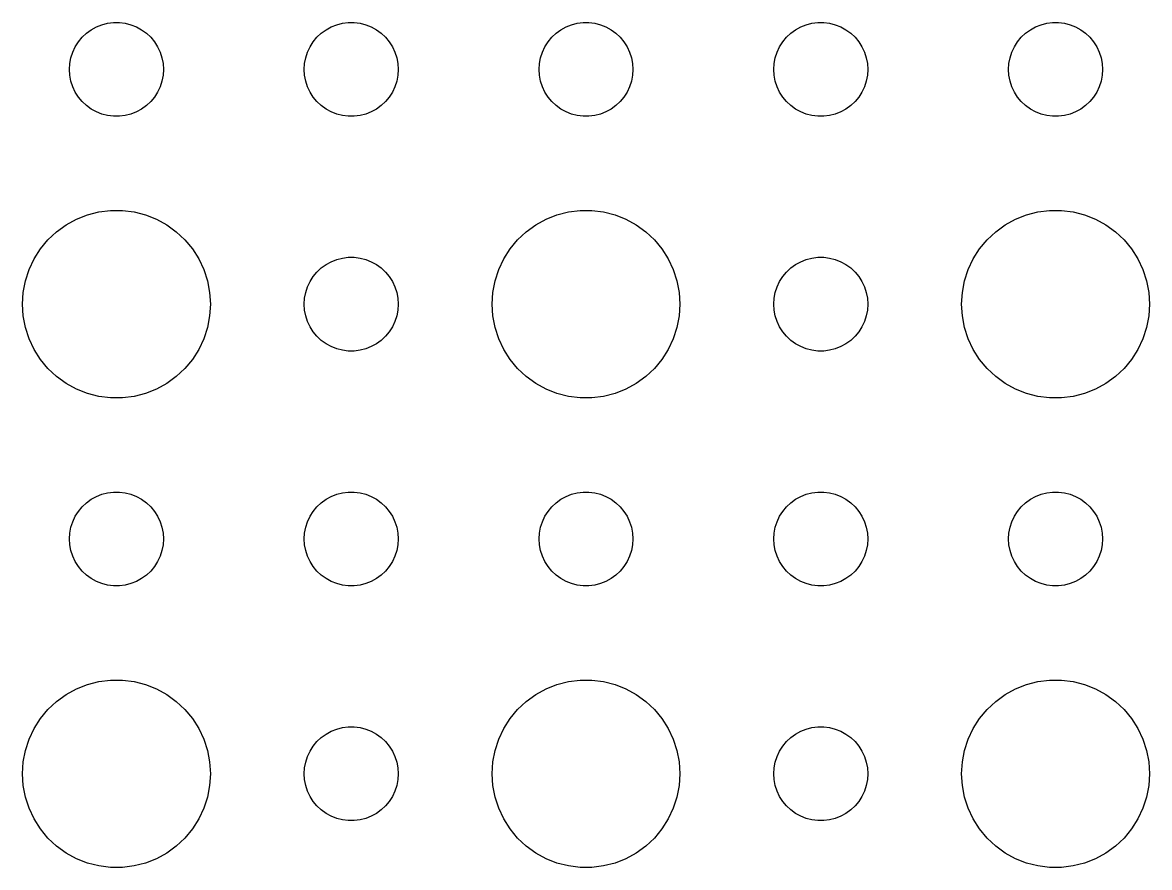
# Model space of a CAD drawing. Header units: metres. Extents: x -134 to 134, y 176 to 394.
# Drawn here: x 64.5 to 100.5, y 225.01 to 252 of the extents above; entities that cross this region are included whole.
import ezdxf

# ---------------------------------------------------------------- set-up
doc = ezdxf.new("R2010")
doc.units = ezdxf.units.M

msp = doc.modelspace()

# ---------------------------------------------------------------- linework, layer by layer
for p, q in [((66.4065, 251.527), (66.5439, 251.656)), ((66.5439, 251.656), (66.6963, 251.766)), ((66.6963, 251.766), (66.8613, 251.857)), ((66.8613, 251.857), (67.0365, 251.927)), ((67.0365, 251.927), (67.2189, 251.973)), ((67.2189, 251.973), (67.4058, 251.997)), ((67.4058, 251.997), (67.5942, 251.997)), ((67.5942, 251.997), (67.7811, 251.973)), ((67.7811, 251.973), (67.9635, 251.927)), ((67.9635, 251.927), (68.1387, 251.857)), ((68.1387, 251.857), (68.3037, 251.766)), ((68.3037, 251.766), (68.4561, 251.656)), ((68.4561, 251.656), (68.5934, 251.527)), ((73.9065, 251.527), (74.0439, 251.656)), ((74.0439, 251.656), (74.1963, 251.766)), ((74.1963, 251.766), (74.3613, 251.857)), ((74.3613, 251.857), (74.5365, 251.927)), ((74.5365, 251.927), (74.7189, 251.973)), ((74.7189, 251.973), (74.9058, 251.997)), ((74.9058, 251.997), (75.0942, 251.997)), ((75.0942, 251.997), (75.2811, 251.973)), ((75.2811, 251.973), (75.4635, 251.927)), ((75.4635, 251.927), (75.6387, 251.857)), ((75.6387, 251.857), (75.8037, 251.766)), ((75.8037, 251.766), (75.9561, 251.656)), ((75.9561, 251.656), (76.0934, 251.527)), ((81.4065, 251.527), (81.5439, 251.656)), ((81.5439, 251.656), (81.6963, 251.766)), ((81.6963, 251.766), (81.8613, 251.857)), ((81.8613, 251.857), (82.0365, 251.927)), ((82.0365, 251.927), (82.2189, 251.973)), ((82.2189, 251.973), (82.4058, 251.997)), ((82.4058, 251.997), (82.5942, 251.997)), ((82.5942, 251.997), (82.7811, 251.973)), ((82.7811, 251.973), (82.9635, 251.927)), ((82.9635, 251.927), (83.1387, 251.857)), ((83.1387, 251.857), (83.3037, 251.766)), ((83.3037, 251.766), (83.4561, 251.656)), ((83.4561, 251.656), (83.5934, 251.527)), ((88.9065, 251.527), (89.0439, 251.656)), ((89.0439, 251.656), (89.1963, 251.766)), ((89.1963, 251.766), (89.3613, 251.857)), ((89.3613, 251.857), (89.5365, 251.927)), ((89.5365, 251.927), (89.7189, 251.973)), ((89.7189, 251.973), (89.9058, 251.997)), ((89.9058, 251.997), (90.0942, 251.997)), ((90.0942, 251.997), (90.2811, 251.973)), ((90.2811, 251.973), (90.4635, 251.927)), ((90.4635, 251.927), (90.6387, 251.857)), ((90.6387, 251.857), (90.8037, 251.766)), ((90.8037, 251.766), (90.9561, 251.656)), ((90.9561, 251.656), (91.0934, 251.527)), ((96.4065, 251.527), (96.5439, 251.656)), ((96.5439, 251.656), (96.6963, 251.766)), ((96.6963, 251.766), (96.8613, 251.857)), ((96.8613, 251.857), (97.0365, 251.927)), ((97.0365, 251.927), (97.2189, 251.973)), ((97.2189, 251.973), (97.4058, 251.997)), ((97.4058, 251.997), (97.5942, 251.997)), ((97.5942, 251.997), (97.7811, 251.973)), ((97.7811, 251.973), (97.9635, 251.927)), ((97.9635, 251.927), (98.1387, 251.857)), ((98.1387, 251.857), (98.3037, 251.766)), ((98.3037, 251.766), (98.4561, 251.656)), ((98.4561, 251.656), (98.5934, 251.527)), ((66.1855, 251.223), (66.2865, 251.382)), ((66.2865, 251.382), (66.4065, 251.527)), ((68.5934, 251.527), (68.7135, 251.382)), ((68.7135, 251.382), (68.8145, 251.223)), ((73.6855, 251.223), (73.7865, 251.382)), ((73.7865, 251.382), (73.9065, 251.527)), ((76.0934, 251.527), (76.2135, 251.382)), ((76.2135, 251.382), (76.3145, 251.223)), ((81.1855, 251.223), (81.2865, 251.382)), ((81.2865, 251.382), (81.4065, 251.527)), ((83.5934, 251.527), (83.7135, 251.382)), ((83.7135, 251.382), (83.8145, 251.223)), ((88.6855, 251.223), (88.7865, 251.382)), ((88.7865, 251.382), (88.9065, 251.527)), ((91.0934, 251.527), (91.2135, 251.382)), ((91.2135, 251.382), (91.3145, 251.223)), ((96.1855, 251.223), (96.2865, 251.382)), ((96.2865, 251.382), (96.4065, 251.527)), ((98.5934, 251.527), (98.7135, 251.382)), ((98.7135, 251.382), (98.8145, 251.223)), ((66.0471, 250.873), (66.1053, 251.052)), ((66.1053, 251.052), (66.1855, 251.223)), ((68.8145, 251.223), (68.8947, 251.052)), ((68.8947, 251.052), (68.9529, 250.873)), ((73.5471, 250.873), (73.6053, 251.052)), ((73.6053, 251.052), (73.6855, 251.223)), ((76.3145, 251.223), (76.3947, 251.052)), ((76.3947, 251.052), (76.4529, 250.873)), ((81.0471, 250.873), (81.1053, 251.052)), ((81.1053, 251.052), (81.1855, 251.223)), ((83.8145, 251.223), (83.8947, 251.052)), ((83.8947, 251.052), (83.9529, 250.873)), ((88.5471, 250.873), (88.6053, 251.052)), ((88.6053, 251.052), (88.6855, 251.223)), ((91.3145, 251.223), (91.3947, 251.052)), ((91.3947, 251.052), (91.4529, 250.873)), ((96.0471, 250.873), (96.1053, 251.052)), ((96.1053, 251.052), (96.1855, 251.223)), ((98.8145, 251.223), (98.8947, 251.052)), ((98.8947, 251.052), (98.9529, 250.873)), ((66, 250.5), (66.0118, 250.688)), ((66.0118, 250.688), (66.0471, 250.873)), ((68.9529, 250.873), (68.9882, 250.688)), ((68.9882, 250.688), (69, 250.5)), ((73.5, 250.5), (73.5118, 250.688)), ((73.5118, 250.688), (73.5471, 250.873)), ((76.4529, 250.873), (76.4882, 250.688)), ((76.4882, 250.688), (76.5, 250.5)), ((81, 250.5), (81.0118, 250.688)), ((81.0118, 250.688), (81.0471, 250.873)), ((83.9529, 250.873), (83.9882, 250.688)), ((83.9882, 250.688), (84, 250.5)), ((88.5, 250.5), (88.5118, 250.688)), ((88.5118, 250.688), (88.5471, 250.873)), ((91.4529, 250.873), (91.4882, 250.688)), ((91.4882, 250.688), (91.5, 250.5)), ((96, 250.5), (96.0118, 250.688)), ((96.0118, 250.688), (96.0471, 250.873)), ((98.9529, 250.873), (98.9882, 250.688)), ((98.9882, 250.688), (99, 250.5)), ((66.0118, 250.312), (66, 250.5)), ((66.0471, 250.127), (66.0118, 250.312)), ((68.9882, 250.312), (68.9529, 250.127)), ((69, 250.5), (68.9882, 250.312)), ((73.5118, 250.312), (73.5, 250.5)), ((73.5471, 250.127), (73.5118, 250.312)), ((76.4882, 250.312), (76.4529, 250.127)), ((76.5, 250.5), (76.4882, 250.312)), ((81.0118, 250.312), (81, 250.5)), ((81.0471, 250.127), (81.0118, 250.312)), ((83.9882, 250.312), (83.9529, 250.127)), ((84, 250.5), (83.9882, 250.312)), ((88.5118, 250.312), (88.5, 250.5)), ((88.5471, 250.127), (88.5118, 250.312)), ((91.4882, 250.312), (91.4529, 250.127)), ((91.5, 250.5), (91.4882, 250.312)), ((96.0118, 250.312), (96, 250.5)), ((96.0471, 250.127), (96.0118, 250.312)), ((98.9882, 250.312), (98.9529, 250.127)), ((99, 250.5), (98.9882, 250.312)), ((66.1053, 249.948), (66.0471, 250.127)), ((66.1855, 249.777), (66.1053, 249.948)), ((68.8947, 249.948), (68.8145, 249.777)), ((68.9529, 250.127), (68.8947, 249.948)), ((73.6053, 249.948), (73.5471, 250.127)), ((73.6855, 249.777), (73.6053, 249.948)), ((76.3947, 249.948), (76.3145, 249.777)), ((76.4529, 250.127), (76.3947, 249.948)), ((81.1053, 249.948), (81.0471, 250.127)), ((81.1855, 249.777), (81.1053, 249.948)), ((83.8947, 249.948), (83.8145, 249.777)), ((83.9529, 250.127), (83.8947, 249.948)), ((88.6053, 249.948), (88.5471, 250.127)), ((88.6855, 249.777), (88.6053, 249.948)), ((91.3947, 249.948), (91.3145, 249.777)), ((91.4529, 250.127), (91.3947, 249.948)), ((96.1053, 249.948), (96.0471, 250.127)), ((96.1855, 249.777), (96.1053, 249.948)), ((98.8947, 249.948), (98.8145, 249.777)), ((98.9529, 250.127), (98.8947, 249.948)), ((66.2865, 249.618), (66.1855, 249.777)), ((66.4065, 249.473), (66.2865, 249.618)), ((68.7135, 249.618), (68.5934, 249.473)), ((68.8145, 249.777), (68.7135, 249.618)), ((73.7865, 249.618), (73.6855, 249.777)), ((73.9065, 249.473), (73.7865, 249.618)), ((76.2135, 249.618), (76.0934, 249.473)), ((76.3145, 249.777), (76.2135, 249.618)), ((81.2865, 249.618), (81.1855, 249.777)), ((81.4065, 249.473), (81.2865, 249.618)), ((83.7135, 249.618), (83.5934, 249.473)), ((83.8145, 249.777), (83.7135, 249.618)), ((88.7865, 249.618), (88.6855, 249.777)), ((88.9065, 249.473), (88.7865, 249.618)), ((91.2135, 249.618), (91.0934, 249.473)), ((91.3145, 249.777), (91.2135, 249.618)), ((96.2865, 249.618), (96.1855, 249.777)), ((96.4065, 249.473), (96.2865, 249.618)), ((98.7135, 249.618), (98.5934, 249.473)), ((98.8145, 249.777), (98.7135, 249.618)), ((66.5439, 249.344), (66.4065, 249.473)), ((66.6963, 249.234), (66.5439, 249.344)), ((66.8613, 249.143), (66.6963, 249.234)), ((67.0365, 249.073), (66.8613, 249.143)), ((68.1387, 249.143), (67.9635, 249.073)), ((68.3037, 249.234), (68.1387, 249.143)), ((68.4561, 249.344), (68.3037, 249.234)), ((68.5934, 249.473), (68.4561, 249.344)), ((74.0439, 249.344), (73.9065, 249.473)), ((74.1963, 249.234), (74.0439, 249.344)), ((74.3613, 249.143), (74.1963, 249.234)), ((74.5365, 249.073), (74.3613, 249.143)), ((75.6387, 249.143), (75.4635, 249.073)), ((75.8037, 249.234), (75.6387, 249.143)), ((75.9561, 249.344), (75.8037, 249.234)), ((76.0934, 249.473), (75.9561, 249.344)), ((81.5439, 249.344), (81.4065, 249.473)), ((81.6963, 249.234), (81.5439, 249.344)), ((81.8613, 249.143), (81.6963, 249.234)), ((82.0365, 249.073), (81.8613, 249.143)), ((83.1387, 249.143), (82.9635, 249.073)), ((83.3037, 249.234), (83.1387, 249.143)), ((83.4561, 249.344), (83.3037, 249.234)), ((83.5934, 249.473), (83.4561, 249.344)), ((89.0439, 249.344), (88.9065, 249.473)), ((89.1963, 249.234), (89.0439, 249.344)), ((89.3613, 249.143), (89.1963, 249.234)), ((89.5365, 249.073), (89.3613, 249.143)), ((90.6387, 249.143), (90.4635, 249.073)), ((90.8037, 249.234), (90.6387, 249.143)), ((90.9561, 249.344), (90.8037, 249.234)), ((91.0934, 249.473), (90.9561, 249.344)), ((96.5439, 249.344), (96.4065, 249.473)), ((96.6963, 249.234), (96.5439, 249.344)), ((96.8613, 249.143), (96.6963, 249.234)), ((97.0365, 249.073), (96.8613, 249.143)), ((98.1387, 249.143), (97.9635, 249.073)), ((98.3037, 249.234), (98.1387, 249.143)), ((98.4561, 249.344), (98.3037, 249.234)), ((98.5934, 249.473), (98.4561, 249.344)), ((67.2189, 249.027), (67.0365, 249.073)), ((67.4058, 249.003), (67.2189, 249.027)), ((67.5942, 249.003), (67.4058, 249.003)), ((67.7811, 249.027), (67.5942, 249.003)), ((67.9635, 249.073), (67.7811, 249.027)), ((74.7189, 249.027), (74.5365, 249.073)), ((74.9058, 249.003), (74.7189, 249.027)), ((75.0942, 249.003), (74.9058, 249.003)), ((75.2811, 249.027), (75.0942, 249.003)), ((75.4635, 249.073), (75.2811, 249.027)), ((82.2189, 249.027), (82.0365, 249.073)), ((82.4058, 249.003), (82.2189, 249.027)), ((82.5942, 249.003), (82.4058, 249.003)), ((82.7811, 249.027), (82.5942, 249.003)), ((82.9635, 249.073), (82.7811, 249.027)), ((89.7189, 249.027), (89.5365, 249.073)), ((89.9058, 249.003), (89.7189, 249.027)), ((90.0942, 249.003), (89.9058, 249.003)), ((90.2811, 249.027), (90.0942, 249.003)), ((90.4635, 249.073), (90.2811, 249.027)), ((97.2189, 249.027), (97.0365, 249.073)), ((97.4058, 249.003), (97.2189, 249.027)), ((97.5942, 249.003), (97.4058, 249.003)), ((97.7811, 249.027), (97.5942, 249.003)), ((97.9635, 249.073), (97.7811, 249.027)), ((66.573, 245.853), (66.9379, 245.947)), ((66.9379, 245.947), (67.3116, 245.994)), ((67.3116, 245.994), (67.6884, 245.994)), ((67.6884, 245.994), (68.0621, 245.947)), ((68.0621, 245.947), (68.427, 245.853)), ((81.573, 245.853), (81.9379, 245.947)), ((81.9379, 245.947), (82.3116, 245.994)), ((82.3116, 245.994), (82.6884, 245.994)), ((82.6884, 245.994), (83.0621, 245.947)), ((83.0621, 245.947), (83.427, 245.853)), ((96.573, 245.853), (96.9379, 245.947)), ((96.9379, 245.947), (97.3116, 245.994)), ((97.3116, 245.994), (97.6884, 245.994)), ((97.6884, 245.994), (98.0621, 245.947)), ((98.0621, 245.947), (98.427, 245.853)), ((65.5877, 245.312), (65.8925, 245.533)), ((65.8925, 245.533), (66.2227, 245.714)), ((66.2227, 245.714), (66.573, 245.853)), ((68.427, 245.853), (68.7773, 245.714)), ((68.7773, 245.714), (69.1075, 245.533)), ((69.1075, 245.533), (69.4123, 245.312)), ((80.5877, 245.312), (80.8925, 245.533)), ((80.8925, 245.533), (81.2227, 245.714)), ((81.2227, 245.714), (81.573, 245.853)), ((83.427, 245.853), (83.7773, 245.714)), ((83.7773, 245.714), (84.1075, 245.533)), ((84.1075, 245.533), (84.4123, 245.312)), ((95.5877, 245.312), (95.8925, 245.533)), ((95.8925, 245.533), (96.2227, 245.714)), ((96.2227, 245.714), (96.573, 245.853)), ((98.427, 245.853), (98.7773, 245.714)), ((98.7773, 245.714), (99.1075, 245.533)), ((99.1075, 245.533), (99.4123, 245.312)), ((65.3131, 245.054), (65.5877, 245.312)), ((69.4123, 245.312), (69.6869, 245.054)), ((80.3131, 245.054), (80.5877, 245.312)), ((84.4123, 245.312), (84.6869, 245.054)), ((95.3131, 245.054), (95.5877, 245.312)), ((99.4123, 245.312), (99.6869, 245.054)), ((65.073, 244.763), (65.3131, 245.054)), ((69.6869, 245.054), (69.927, 244.763)), ((80.073, 244.763), (80.3131, 245.054)), ((84.6869, 245.054), (84.927, 244.763)), ((95.073, 244.763), (95.3131, 245.054)), ((99.6869, 245.054), (99.927, 244.763)), ((64.7107, 244.104), (64.8711, 244.445)), ((64.8711, 244.445), (65.073, 244.763)), ((69.927, 244.763), (70.1289, 244.445)), ((70.1289, 244.445), (70.2893, 244.104)), ((74.5365, 244.427), (74.7189, 244.473)), ((74.7189, 244.473), (74.9058, 244.497)), ((74.9058, 244.497), (75.0942, 244.497)), ((75.0942, 244.497), (75.2811, 244.473)), ((75.2811, 244.473), (75.4635, 244.427)), ((79.7107, 244.104), (79.8711, 244.445)), ((79.8711, 244.445), (80.073, 244.763)), ((84.927, 244.763), (85.1289, 244.445)), ((85.1289, 244.445), (85.2893, 244.104)), ((89.5365, 244.427), (89.7189, 244.473)), ((89.7189, 244.473), (89.9058, 244.497)), ((89.9058, 244.497), (90.0942, 244.497)), ((90.0942, 244.497), (90.2811, 244.473)), ((90.2811, 244.473), (90.4635, 244.427)), ((94.7107, 244.104), (94.8711, 244.445)), ((94.8711, 244.445), (95.073, 244.763)), ((99.927, 244.763), (100.129, 244.445)), ((100.129, 244.445), (100.289, 244.104)), ((64.5943, 243.746), (64.7107, 244.104)), ((70.2893, 244.104), (70.4057, 243.746)), ((73.9065, 244.027), (74.0439, 244.156)), ((74.0439, 244.156), (74.1963, 244.266)), ((74.1963, 244.266), (74.3613, 244.357)), ((74.3613, 244.357), (74.5365, 244.427)), ((75.4635, 244.427), (75.6387, 244.357)), ((75.6387, 244.357), (75.8037, 244.266)), ((75.8037, 244.266), (75.9561, 244.156)), ((75.9561, 244.156), (76.0934, 244.027)), ((79.5943, 243.746), (79.7107, 244.104)), ((85.2893, 244.104), (85.4057, 243.746)), ((88.9065, 244.027), (89.0439, 244.156)), ((89.0439, 244.156), (89.1963, 244.266)), ((89.1963, 244.266), (89.3613, 244.357)), ((89.3613, 244.357), (89.5365, 244.427)), ((90.4635, 244.427), (90.6387, 244.357)), ((90.6387, 244.357), (90.8037, 244.266)), ((90.8037, 244.266), (90.9561, 244.156)), ((90.9561, 244.156), (91.0934, 244.027)), ((94.5943, 243.746), (94.7107, 244.104)), ((100.289, 244.104), (100.406, 243.746)), ((64.5237, 243.376), (64.5943, 243.746)), ((70.4057, 243.746), (70.4763, 243.376)), ((73.6053, 243.552), (73.6855, 243.723)), ((73.6855, 243.723), (73.7865, 243.882)), ((73.7865, 243.882), (73.9065, 244.027)), ((76.0934, 244.027), (76.2135, 243.882)), ((76.2135, 243.882), (76.3145, 243.723)), ((76.3145, 243.723), (76.3947, 243.552)), ((79.5237, 243.376), (79.5943, 243.746)), ((85.4057, 243.746), (85.4763, 243.376)), ((88.6053, 243.552), (88.6855, 243.723)), ((88.6855, 243.723), (88.7865, 243.882)), ((88.7865, 243.882), (88.9065, 244.027)), ((91.0934, 244.027), (91.2135, 243.882)), ((91.2135, 243.882), (91.3145, 243.723)), ((91.3145, 243.723), (91.3947, 243.552)), ((94.5237, 243.376), (94.5943, 243.746)), ((100.406, 243.746), (100.476, 243.376)), ((64.5, 243), (64.5237, 243.376)), ((70.4763, 243.376), (70.5, 243)), ((73.5118, 243.188), (73.5471, 243.373)), ((73.5471, 243.373), (73.6053, 243.552)), ((76.3947, 243.552), (76.4529, 243.373)), ((76.4529, 243.373), (76.4882, 243.188)), ((79.5, 243), (79.5237, 243.376)), ((85.4763, 243.376), (85.5, 243)), ((88.5118, 243.188), (88.5471, 243.373)), ((88.5471, 243.373), (88.6053, 243.552)), ((91.3947, 243.552), (91.4529, 243.373)), ((91.4529, 243.373), (91.4882, 243.188)), ((94.5, 243), (94.5237, 243.376)), ((100.476, 243.376), (100.5, 243)), ((64.5237, 242.624), (64.5, 243)), ((70.5, 243), (70.4763, 242.624)), ((73.5, 243), (73.5118, 243.188)), ((73.5118, 242.812), (73.5, 243)), ((76.4882, 243.188), (76.5, 243)), ((76.5, 243), (76.4882, 242.812)), ((79.5237, 242.624), (79.5, 243)), ((85.5, 243), (85.4763, 242.624)), ((88.5, 243), (88.5118, 243.188)), ((88.5118, 242.812), (88.5, 243)), ((91.4882, 243.188), (91.5, 243)), ((91.5, 243), (91.4882, 242.812)), ((94.5237, 242.624), (94.5, 243)), ((100.5, 243), (100.476, 242.624)), ((73.5471, 242.627), (73.5118, 242.812)), ((76.4882, 242.812), (76.4529, 242.627)), ((88.5471, 242.627), (88.5118, 242.812)), ((91.4882, 242.812), (91.4529, 242.627)), ((64.5943, 242.254), (64.5237, 242.624)), ((70.4763, 242.624), (70.4057, 242.254)), ((73.6053, 242.448), (73.5471, 242.627)), ((73.6855, 242.277), (73.6053, 242.448)), ((76.3947, 242.448), (76.3145, 242.277)), ((76.4529, 242.627), (76.3947, 242.448)), ((79.5943, 242.254), (79.5237, 242.624)), ((85.4763, 242.624), (85.4057, 242.254)), ((88.6053, 242.448), (88.5471, 242.627)), ((88.6855, 242.277), (88.6053, 242.448)), ((91.3947, 242.448), (91.3145, 242.277)), ((91.4529, 242.627), (91.3947, 242.448)), ((94.5943, 242.254), (94.5237, 242.624)), ((100.476, 242.624), (100.406, 242.254)), ((64.7107, 241.896), (64.5943, 242.254)), ((70.4057, 242.254), (70.2893, 241.896)), ((73.7865, 242.118), (73.6855, 242.277)), ((73.9065, 241.973), (73.7865, 242.118)), ((74.0439, 241.844), (73.9065, 241.973)), ((76.0934, 241.973), (75.9561, 241.844)), ((76.2135, 242.118), (76.0934, 241.973)), ((76.3145, 242.277), (76.2135, 242.118)), ((79.7107, 241.896), (79.5943, 242.254)), ((85.4057, 242.254), (85.2893, 241.896)), ((88.7865, 242.118), (88.6855, 242.277)), ((88.9065, 241.973), (88.7865, 242.118)), ((89.0439, 241.844), (88.9065, 241.973)), ((91.0934, 241.973), (90.9561, 241.844)), ((91.2135, 242.118), (91.0934, 241.973)), ((91.3145, 242.277), (91.2135, 242.118)), ((94.7107, 241.896), (94.5943, 242.254)), ((100.406, 242.254), (100.289, 241.896)), ((64.8711, 241.555), (64.7107, 241.896)), ((70.2893, 241.896), (70.1289, 241.555)), ((74.1963, 241.734), (74.0439, 241.844)), ((74.3613, 241.643), (74.1963, 241.734)), ((74.5365, 241.573), (74.3613, 241.643)), ((74.7189, 241.527), (74.5365, 241.573)), ((75.4635, 241.573), (75.2811, 241.527)), ((75.6387, 241.643), (75.4635, 241.573)), ((75.8037, 241.734), (75.6387, 241.643)), ((75.9561, 241.844), (75.8037, 241.734)), ((79.8711, 241.555), (79.7107, 241.896)), ((85.2893, 241.896), (85.1289, 241.555)), ((89.1963, 241.734), (89.0439, 241.844)), ((89.3613, 241.643), (89.1963, 241.734)), ((89.5365, 241.573), (89.3613, 241.643)), ((89.7189, 241.527), (89.5365, 241.573)), ((90.4635, 241.573), (90.2811, 241.527)), ((90.6387, 241.643), (90.4635, 241.573)), ((90.8037, 241.734), (90.6387, 241.643)), ((90.9561, 241.844), (90.8037, 241.734)), ((94.8711, 241.555), (94.7107, 241.896)), ((100.289, 241.896), (100.129, 241.555)), ((65.073, 241.237), (64.8711, 241.555)), ((65.3131, 240.946), (65.073, 241.237)), ((69.927, 241.237), (69.6869, 240.946)), ((70.1289, 241.555), (69.927, 241.237)), ((74.9058, 241.503), (74.7189, 241.527)), ((75.0942, 241.503), (74.9058, 241.503)), ((75.2811, 241.527), (75.0942, 241.503)), ((80.073, 241.237), (79.8711, 241.555)), ((80.3131, 240.946), (80.073, 241.237)), ((84.927, 241.237), (84.6869, 240.946)), ((85.1289, 241.555), (84.927, 241.237)), ((89.9058, 241.503), (89.7189, 241.527)), ((90.0942, 241.503), (89.9058, 241.503)), ((90.2811, 241.527), (90.0942, 241.503)), ((95.073, 241.237), (94.8711, 241.555)), ((95.3131, 240.946), (95.073, 241.237)), ((99.927, 241.237), (99.6869, 240.946)), ((100.129, 241.555), (99.927, 241.237)), ((65.5877, 240.688), (65.3131, 240.946)), ((69.6869, 240.946), (69.4123, 240.688)), ((80.5877, 240.688), (80.3131, 240.946)), ((84.6869, 240.946), (84.4123, 240.688)), ((95.5877, 240.688), (95.3131, 240.946)), ((99.6869, 240.946), (99.4123, 240.688)), ((65.8925, 240.467), (65.5877, 240.688)), ((69.4123, 240.688), (69.1075, 240.467)), ((80.8925, 240.467), (80.5877, 240.688)), ((84.4123, 240.688), (84.1075, 240.467)), ((95.8925, 240.467), (95.5877, 240.688)), ((99.4123, 240.688), (99.1075, 240.467)), ((66.2227, 240.286), (65.8925, 240.467)), ((66.573, 240.147), (66.2227, 240.286)), ((66.9379, 240.053), (66.573, 240.147)), ((68.427, 240.147), (68.0621, 240.053)), ((68.7773, 240.286), (68.427, 240.147)), ((69.1075, 240.467), (68.7773, 240.286)), ((81.2227, 240.286), (80.8925, 240.467)), ((81.573, 240.147), (81.2227, 240.286)), ((81.9379, 240.053), (81.573, 240.147)), ((83.427, 240.147), (83.0621, 240.053)), ((83.7773, 240.286), (83.427, 240.147)), ((84.1075, 240.467), (83.7773, 240.286)), ((96.2227, 240.286), (95.8925, 240.467)), ((96.573, 240.147), (96.2227, 240.286)), ((96.9379, 240.053), (96.573, 240.147)), ((98.427, 240.147), (98.0621, 240.053)), ((98.7773, 240.286), (98.427, 240.147)), ((99.1075, 240.467), (98.7773, 240.286)), ((67.3116, 240.006), (66.9379, 240.053)), ((67.6884, 240.006), (67.3116, 240.006)), ((68.0621, 240.053), (67.6884, 240.006)), ((82.3116, 240.006), (81.9379, 240.053)), ((82.6884, 240.006), (82.3116, 240.006)), ((83.0621, 240.053), (82.6884, 240.006)), ((97.3116, 240.006), (96.9379, 240.053)), ((97.6884, 240.006), (97.3116, 240.006)), ((98.0621, 240.053), (97.6884, 240.006)), ((66.8613, 236.857), (67.0365, 236.927)), ((67.0365, 236.927), (67.2189, 236.973)), ((67.2189, 236.973), (67.4058, 236.997)), ((67.4058, 236.997), (67.5942, 236.997)), ((67.5942, 236.997), (67.7811, 236.973)), ((67.7811, 236.973), (67.9635, 236.927)), ((67.9635, 236.927), (68.1387, 236.857)), ((74.3613, 236.857), (74.5365, 236.927)), ((74.5365, 236.927), (74.7189, 236.973)), ((74.7189, 236.973), (74.9058, 236.997)), ((74.9058, 236.997), (75.0942, 236.997)), ((75.0942, 236.997), (75.2811, 236.973)), ((75.2811, 236.973), (75.4635, 236.927)), ((75.4635, 236.927), (75.6387, 236.857)), ((81.8613, 236.857), (82.0365, 236.927)), ((82.0365, 236.927), (82.2189, 236.973)), ((82.2189, 236.973), (82.4058, 236.997)), ((82.4058, 236.997), (82.5942, 236.997)), ((82.5942, 236.997), (82.7811, 236.973)), ((82.7811, 236.973), (82.9635, 236.927)), ((82.9635, 236.927), (83.1387, 236.857)), ((89.3613, 236.857), (89.5365, 236.927)), ((89.5365, 236.927), (89.7189, 236.973)), ((89.7189, 236.973), (89.9058, 236.997)), ((89.9058, 236.997), (90.0942, 236.997)), ((90.0942, 236.997), (90.2811, 236.973)), ((90.2811, 236.973), (90.4635, 236.927)), ((90.4635, 236.927), (90.6387, 236.857)), ((96.8613, 236.857), (97.0365, 236.927)), ((97.0365, 236.927), (97.2189, 236.973)), ((97.2189, 236.973), (97.4058, 236.997)), ((97.4058, 236.997), (97.5942, 236.997)), ((97.5942, 236.997), (97.7811, 236.973)), ((97.7811, 236.973), (97.9635, 236.927)), ((97.9635, 236.927), (98.1387, 236.857)), ((66.2865, 236.382), (66.4065, 236.527)), ((66.4065, 236.527), (66.5439, 236.656)), ((66.5439, 236.656), (66.6963, 236.766)), ((66.6963, 236.766), (66.8613, 236.857)), ((68.1387, 236.857), (68.3037, 236.766)), ((68.3037, 236.766), (68.4561, 236.656)), ((68.4561, 236.656), (68.5934, 236.527)), ((68.5934, 236.527), (68.7135, 236.382)), ((73.7865, 236.382), (73.9065, 236.527)), ((73.9065, 236.527), (74.0439, 236.656)), ((74.0439, 236.656), (74.1963, 236.766)), ((74.1963, 236.766), (74.3613, 236.857)), ((75.6387, 236.857), (75.8037, 236.766)), ((75.8037, 236.766), (75.9561, 236.656)), ((75.9561, 236.656), (76.0934, 236.527)), ((76.0934, 236.527), (76.2135, 236.382)), ((81.2865, 236.382), (81.4065, 236.527)), ((81.4065, 236.527), (81.5439, 236.656)), ((81.5439, 236.656), (81.6963, 236.766)), ((81.6963, 236.766), (81.8613, 236.857)), ((83.1387, 236.857), (83.3037, 236.766)), ((83.3037, 236.766), (83.4561, 236.656)), ((83.4561, 236.656), (83.5934, 236.527)), ((83.5934, 236.527), (83.7135, 236.382)), ((88.7865, 236.382), (88.9065, 236.527)), ((88.9065, 236.527), (89.0439, 236.656)), ((89.0439, 236.656), (89.1963, 236.766)), ((89.1963, 236.766), (89.3613, 236.857)), ((90.6387, 236.857), (90.8037, 236.766)), ((90.8037, 236.766), (90.9561, 236.656)), ((90.9561, 236.656), (91.0934, 236.527)), ((91.0934, 236.527), (91.2135, 236.382)), ((96.2865, 236.382), (96.4065, 236.527)), ((96.4065, 236.527), (96.5439, 236.656)), ((96.5439, 236.656), (96.6963, 236.766)), ((96.6963, 236.766), (96.8613, 236.857)), ((98.1387, 236.857), (98.3037, 236.766)), ((98.3037, 236.766), (98.4561, 236.656)), ((98.4561, 236.656), (98.5934, 236.527)), ((98.5934, 236.527), (98.7135, 236.382)), ((66.1053, 236.052), (66.1855, 236.223)), ((66.1855, 236.223), (66.2865, 236.382)), ((68.7135, 236.382), (68.8145, 236.223)), ((68.8145, 236.223), (68.8947, 236.052)), ((73.6053, 236.052), (73.6855, 236.223)), ((73.6855, 236.223), (73.7865, 236.382)), ((76.2135, 236.382), (76.3145, 236.223)), ((76.3145, 236.223), (76.3947, 236.052)), ((81.1053, 236.052), (81.1855, 236.223)), ((81.1855, 236.223), (81.2865, 236.382)), ((83.7135, 236.382), (83.8145, 236.223)), ((83.8145, 236.223), (83.8947, 236.052)), ((88.6053, 236.052), (88.6855, 236.223)), ((88.6855, 236.223), (88.7865, 236.382)), ((91.2135, 236.382), (91.3145, 236.223)), ((91.3145, 236.223), (91.3947, 236.052)), ((96.1053, 236.052), (96.1855, 236.223)), ((96.1855, 236.223), (96.2865, 236.382)), ((98.7135, 236.382), (98.8145, 236.223)), ((98.8145, 236.223), (98.8947, 236.052)), ((66.0118, 235.688), (66.0471, 235.873)), ((66.0471, 235.873), (66.1053, 236.052)), ((68.8947, 236.052), (68.9529, 235.873)), ((68.9529, 235.873), (68.9882, 235.688)), ((73.5118, 235.688), (73.5471, 235.873)), ((73.5471, 235.873), (73.6053, 236.052)), ((76.3947, 236.052), (76.4529, 235.873)), ((76.4529, 235.873), (76.4882, 235.688)), ((81.0118, 235.688), (81.0471, 235.873)), ((81.0471, 235.873), (81.1053, 236.052)), ((83.8947, 236.052), (83.9529, 235.873)), ((83.9529, 235.873), (83.9882, 235.688)), ((88.5118, 235.688), (88.5471, 235.873)), ((88.5471, 235.873), (88.6053, 236.052)), ((91.3947, 236.052), (91.4529, 235.873)), ((91.4529, 235.873), (91.4882, 235.688)), ((96.0118, 235.688), (96.0471, 235.873)), ((96.0471, 235.873), (96.1053, 236.052)), ((98.8947, 236.052), (98.9529, 235.873)), ((98.9529, 235.873), (98.9882, 235.688)), ((66, 235.5), (66.0118, 235.688)), ((66.0118, 235.312), (66, 235.5)), ((68.9882, 235.688), (69, 235.5)), ((69, 235.5), (68.9882, 235.312)), ((73.5, 235.5), (73.5118, 235.688)), ((73.5118, 235.312), (73.5, 235.5)), ((76.4882, 235.688), (76.5, 235.5)), ((76.5, 235.5), (76.4882, 235.312)), ((81, 235.5), (81.0118, 235.688)), ((81.0118, 235.312), (81, 235.5)), ((83.9882, 235.688), (84, 235.5)), ((84, 235.5), (83.9882, 235.312)), ((88.5, 235.5), (88.5118, 235.688)), ((88.5118, 235.312), (88.5, 235.5)), ((91.4882, 235.688), (91.5, 235.5)), ((91.5, 235.5), (91.4882, 235.312)), ((96, 235.5), (96.0118, 235.688)), ((96.0118, 235.312), (96, 235.5)), ((98.9882, 235.688), (99, 235.5)), ((99, 235.5), (98.9882, 235.312)), ((66.0471, 235.127), (66.0118, 235.312)), ((66.1053, 234.948), (66.0471, 235.127)), ((68.9529, 235.127), (68.8947, 234.948)), ((68.9882, 235.312), (68.9529, 235.127)), ((73.5471, 235.127), (73.5118, 235.312)), ((73.6053, 234.948), (73.5471, 235.127)), ((76.4529, 235.127), (76.3947, 234.948)), ((76.4882, 235.312), (76.4529, 235.127)), ((81.0471, 235.127), (81.0118, 235.312)), ((81.1053, 234.948), (81.0471, 235.127)), ((83.9529, 235.127), (83.8947, 234.948)), ((83.9882, 235.312), (83.9529, 235.127)), ((88.5471, 235.127), (88.5118, 235.312)), ((88.6053, 234.948), (88.5471, 235.127)), ((91.4529, 235.127), (91.3947, 234.948)), ((91.4882, 235.312), (91.4529, 235.127)), ((96.0471, 235.127), (96.0118, 235.312)), ((96.1053, 234.948), (96.0471, 235.127)), ((98.9529, 235.127), (98.8947, 234.948)), ((98.9882, 235.312), (98.9529, 235.127)), ((66.1855, 234.777), (66.1053, 234.948)), ((66.2865, 234.618), (66.1855, 234.777)), ((68.8145, 234.777), (68.7135, 234.618)), ((68.8947, 234.948), (68.8145, 234.777)), ((73.6855, 234.777), (73.6053, 234.948)), ((73.7865, 234.618), (73.6855, 234.777)), ((76.3145, 234.777), (76.2135, 234.618)), ((76.3947, 234.948), (76.3145, 234.777)), ((81.1855, 234.777), (81.1053, 234.948)), ((81.2865, 234.618), (81.1855, 234.777)), ((83.8145, 234.777), (83.7135, 234.618)), ((83.8947, 234.948), (83.8145, 234.777)), ((88.6855, 234.777), (88.6053, 234.948)), ((88.7865, 234.618), (88.6855, 234.777)), ((91.3145, 234.777), (91.2135, 234.618)), ((91.3947, 234.948), (91.3145, 234.777)), ((96.1855, 234.777), (96.1053, 234.948)), ((96.2865, 234.618), (96.1855, 234.777)), ((98.8145, 234.777), (98.7135, 234.618)), ((98.8947, 234.948), (98.8145, 234.777)), ((66.4065, 234.473), (66.2865, 234.618)), ((66.5439, 234.344), (66.4065, 234.473)), ((68.5934, 234.473), (68.4561, 234.344)), ((68.7135, 234.618), (68.5934, 234.473)), ((73.9065, 234.473), (73.7865, 234.618)), ((74.0439, 234.344), (73.9065, 234.473)), ((76.0934, 234.473), (75.9561, 234.344)), ((76.2135, 234.618), (76.0934, 234.473)), ((81.4065, 234.473), (81.2865, 234.618)), ((81.5439, 234.344), (81.4065, 234.473)), ((83.5934, 234.473), (83.4561, 234.344)), ((83.7135, 234.618), (83.5934, 234.473)), ((88.9065, 234.473), (88.7865, 234.618)), ((89.0439, 234.344), (88.9065, 234.473)), ((91.0934, 234.473), (90.9561, 234.344)), ((91.2135, 234.618), (91.0934, 234.473)), ((96.4065, 234.473), (96.2865, 234.618)), ((96.5439, 234.344), (96.4065, 234.473)), ((98.5934, 234.473), (98.4561, 234.344)), ((98.7135, 234.618), (98.5934, 234.473)), ((66.6963, 234.234), (66.5439, 234.344)), ((66.8613, 234.143), (66.6963, 234.234)), ((67.0365, 234.073), (66.8613, 234.143)), ((67.2189, 234.027), (67.0365, 234.073)), ((67.4058, 234.003), (67.2189, 234.027)), ((67.5942, 234.003), (67.4058, 234.003)), ((67.7811, 234.027), (67.5942, 234.003)), ((67.9635, 234.073), (67.7811, 234.027)), ((68.1387, 234.143), (67.9635, 234.073)), ((68.3037, 234.234), (68.1387, 234.143)), ((68.4561, 234.344), (68.3037, 234.234)), ((74.1963, 234.234), (74.0439, 234.344)), ((74.3613, 234.143), (74.1963, 234.234)), ((74.5365, 234.073), (74.3613, 234.143)), ((74.7189, 234.027), (74.5365, 234.073)), ((74.9058, 234.003), (74.7189, 234.027)), ((75.0942, 234.003), (74.9058, 234.003)), ((75.2811, 234.027), (75.0942, 234.003)), ((75.4635, 234.073), (75.2811, 234.027)), ((75.6387, 234.143), (75.4635, 234.073)), ((75.8037, 234.234), (75.6387, 234.143)), ((75.9561, 234.344), (75.8037, 234.234)), ((81.6963, 234.234), (81.5439, 234.344)), ((81.8613, 234.143), (81.6963, 234.234)), ((82.0365, 234.073), (81.8613, 234.143)), ((82.2189, 234.027), (82.0365, 234.073)), ((82.4058, 234.003), (82.2189, 234.027)), ((82.5942, 234.003), (82.4058, 234.003)), ((82.7811, 234.027), (82.5942, 234.003)), ((82.9635, 234.073), (82.7811, 234.027)), ((83.1387, 234.143), (82.9635, 234.073)), ((83.3037, 234.234), (83.1387, 234.143)), ((83.4561, 234.344), (83.3037, 234.234)), ((89.1963, 234.234), (89.0439, 234.344)), ((89.3613, 234.143), (89.1963, 234.234)), ((89.5365, 234.073), (89.3613, 234.143)), ((89.7189, 234.027), (89.5365, 234.073)), ((89.9058, 234.003), (89.7189, 234.027)), ((90.0942, 234.003), (89.9058, 234.003)), ((90.2811, 234.027), (90.0942, 234.003)), ((90.4635, 234.073), (90.2811, 234.027)), ((90.6387, 234.143), (90.4635, 234.073)), ((90.8037, 234.234), (90.6387, 234.143)), ((90.9561, 234.344), (90.8037, 234.234)), ((96.6963, 234.234), (96.5439, 234.344)), ((96.8613, 234.143), (96.6963, 234.234)), ((97.0365, 234.073), (96.8613, 234.143)), ((97.2189, 234.027), (97.0365, 234.073)), ((97.4058, 234.003), (97.2189, 234.027)), ((97.5942, 234.003), (97.4058, 234.003)), ((97.7811, 234.027), (97.5942, 234.003)), ((97.9635, 234.073), (97.7811, 234.027)), ((98.1387, 234.143), (97.9635, 234.073)), ((98.3037, 234.234), (98.1387, 234.143)), ((98.4561, 234.344), (98.3037, 234.234)), ((66.2227, 230.714), (66.573, 230.853)), ((66.573, 230.853), (66.9379, 230.947)), ((66.9379, 230.947), (67.3116, 230.994)), ((67.3116, 230.994), (67.6884, 230.994)), ((67.6884, 230.994), (68.0621, 230.947)), ((68.0621, 230.947), (68.427, 230.853)), ((68.427, 230.853), (68.7773, 230.714)), ((81.2227, 230.714), (81.573, 230.853)), ((81.573, 230.853), (81.9379, 230.947)), ((81.9379, 230.947), (82.3116, 230.994)), ((82.3116, 230.994), (82.6884, 230.994)), ((82.6884, 230.994), (83.0621, 230.947)), ((83.0621, 230.947), (83.427, 230.853)), ((83.427, 230.853), (83.7773, 230.714)), ((96.2227, 230.714), (96.573, 230.853)), ((96.573, 230.853), (96.9379, 230.947)), ((96.9379, 230.947), (97.3116, 230.994)), ((97.3116, 230.994), (97.6884, 230.994)), ((97.6884, 230.994), (98.0621, 230.947)), ((98.0621, 230.947), (98.427, 230.853)), ((98.427, 230.853), (98.7773, 230.714)), ((65.5877, 230.312), (65.8925, 230.533)), ((65.8925, 230.533), (66.2227, 230.714)), ((68.7773, 230.714), (69.1075, 230.533)), ((69.1075, 230.533), (69.4123, 230.312)), ((80.5877, 230.312), (80.8925, 230.533)), ((80.8925, 230.533), (81.2227, 230.714)), ((83.7773, 230.714), (84.1075, 230.533)), ((84.1075, 230.533), (84.4123, 230.312)), ((95.5877, 230.312), (95.8925, 230.533)), ((95.8925, 230.533), (96.2227, 230.714)), ((98.7773, 230.714), (99.1075, 230.533)), ((99.1075, 230.533), (99.4123, 230.312)), ((65.073, 229.763), (65.3131, 230.054)), ((65.3131, 230.054), (65.5877, 230.312)), ((69.4123, 230.312), (69.6869, 230.054)), ((69.6869, 230.054), (69.927, 229.763)), ((80.073, 229.763), (80.3131, 230.054)), ((80.3131, 230.054), (80.5877, 230.312)), ((84.4123, 230.312), (84.6869, 230.054)), ((84.6869, 230.054), (84.927, 229.763)), ((95.073, 229.763), (95.3131, 230.054)), ((95.3131, 230.054), (95.5877, 230.312)), ((99.4123, 230.312), (99.6869, 230.054)), ((99.6869, 230.054), (99.927, 229.763)), ((64.8711, 229.445), (65.073, 229.763)), ((69.927, 229.763), (70.1289, 229.445)), ((79.8711, 229.445), (80.073, 229.763)), ((84.927, 229.763), (85.1289, 229.445)), ((94.8711, 229.445), (95.073, 229.763)), ((99.927, 229.763), (100.129, 229.445)), ((64.7107, 229.104), (64.8711, 229.445)), ((70.1289, 229.445), (70.2893, 229.104)), ((74.1963, 229.266), (74.3613, 229.357)), ((74.3613, 229.357), (74.5365, 229.427)), ((74.5365, 229.427), (74.7189, 229.473)), ((74.7189, 229.473), (74.9058, 229.497)), ((74.9058, 229.497), (75.0942, 229.497)), ((75.0942, 229.497), (75.2811, 229.473)), ((75.2811, 229.473), (75.4635, 229.427)), ((75.4635, 229.427), (75.6387, 229.357)), ((75.6387, 229.357), (75.8037, 229.266)), ((79.7107, 229.104), (79.8711, 229.445)), ((85.1289, 229.445), (85.2893, 229.104)), ((89.1963, 229.266), (89.3613, 229.357)), ((89.3613, 229.357), (89.5365, 229.427)), ((89.5365, 229.427), (89.7189, 229.473)), ((89.7189, 229.473), (89.9058, 229.497)), ((89.9058, 229.497), (90.0942, 229.497)), ((90.0942, 229.497), (90.2811, 229.473)), ((90.2811, 229.473), (90.4635, 229.427)), ((90.4635, 229.427), (90.6387, 229.357)), ((90.6387, 229.357), (90.8037, 229.266)), ((94.7107, 229.104), (94.8711, 229.445)), ((100.129, 229.445), (100.289, 229.104)), ((64.5943, 228.746), (64.7107, 229.104)), ((70.2893, 229.104), (70.4057, 228.746)), ((73.7865, 228.882), (73.9065, 229.027)), ((73.9065, 229.027), (74.0439, 229.156)), ((74.0439, 229.156), (74.1963, 229.266)), ((75.8037, 229.266), (75.9561, 229.156)), ((75.9561, 229.156), (76.0934, 229.027)), ((76.0934, 229.027), (76.2135, 228.882)), ((79.5943, 228.746), (79.7107, 229.104)), ((85.2893, 229.104), (85.4057, 228.746)), ((88.7865, 228.882), (88.9065, 229.027)), ((88.9065, 229.027), (89.0439, 229.156)), ((89.0439, 229.156), (89.1963, 229.266)), ((90.8037, 229.266), (90.9561, 229.156)), ((90.9561, 229.156), (91.0934, 229.027)), ((91.0934, 229.027), (91.2135, 228.882)), ((94.5943, 228.746), (94.7107, 229.104)), ((100.289, 229.104), (100.406, 228.746)), ((64.5237, 228.376), (64.5943, 228.746)), ((70.4057, 228.746), (70.4763, 228.376)), ((73.6053, 228.552), (73.6855, 228.723)), ((73.6855, 228.723), (73.7865, 228.882)), ((76.2135, 228.882), (76.3145, 228.723)), ((76.3145, 228.723), (76.3947, 228.552)), ((79.5237, 228.376), (79.5943, 228.746)), ((85.4057, 228.746), (85.4763, 228.376)), ((88.6053, 228.552), (88.6855, 228.723)), ((88.6855, 228.723), (88.7865, 228.882)), ((91.2135, 228.882), (91.3145, 228.723)), ((91.3145, 228.723), (91.3947, 228.552)), ((94.5237, 228.376), (94.5943, 228.746)), ((100.406, 228.746), (100.476, 228.376)), ((64.5, 228), (64.5237, 228.376)), ((70.4763, 228.376), (70.5, 228)), ((73.5118, 228.188), (73.5471, 228.373)), ((73.5471, 228.373), (73.6053, 228.552)), ((76.3947, 228.552), (76.4529, 228.373)), ((76.4529, 228.373), (76.4882, 228.188)), ((79.5, 228), (79.5237, 228.376)), ((85.4763, 228.376), (85.5, 228)), ((88.5118, 228.188), (88.5471, 228.373)), ((88.5471, 228.373), (88.6053, 228.552)), ((91.3947, 228.552), (91.4529, 228.373)), ((91.4529, 228.373), (91.4882, 228.188)), ((94.5, 228), (94.5237, 228.376)), ((100.476, 228.376), (100.5, 228)), ((64.5237, 227.624), (64.5, 228)), ((70.5, 228), (70.4763, 227.624)), ((73.5, 228), (73.5118, 228.188)), ((73.5118, 227.812), (73.5, 228)), ((76.4882, 228.188), (76.5, 228)), ((76.5, 228), (76.4882, 227.812)), ((79.5237, 227.624), (79.5, 228)), ((85.5, 228), (85.4763, 227.624)), ((88.5, 228), (88.5118, 228.188)), ((88.5118, 227.812), (88.5, 228)), ((91.4882, 228.188), (91.5, 228)), ((91.5, 228), (91.4882, 227.812)), ((94.5237, 227.624), (94.5, 228)), ((100.5, 228), (100.476, 227.624)), ((64.5943, 227.254), (64.5237, 227.624)), ((70.4763, 227.624), (70.4057, 227.254)), ((73.5471, 227.627), (73.5118, 227.812)), ((73.6053, 227.448), (73.5471, 227.627)), ((76.4529, 227.627), (76.3947, 227.448)), ((76.4882, 227.812), (76.4529, 227.627)), ((79.5943, 227.254), (79.5237, 227.624)), ((85.4763, 227.624), (85.4057, 227.254)), ((88.5471, 227.627), (88.5118, 227.812)), ((88.6053, 227.448), (88.5471, 227.627)), ((91.4529, 227.627), (91.3947, 227.448)), ((91.4882, 227.812), (91.4529, 227.627)), ((94.5943, 227.254), (94.5237, 227.624)), ((100.476, 227.624), (100.406, 227.254)), ((64.7107, 226.896), (64.5943, 227.254)), ((70.4057, 227.254), (70.2893, 226.896)), ((73.6855, 227.277), (73.6053, 227.448)), ((73.7865, 227.118), (73.6855, 227.277)), ((76.3145, 227.277), (76.2135, 227.118)), ((76.3947, 227.448), (76.3145, 227.277)), ((79.7107, 226.896), (79.5943, 227.254)), ((85.4057, 227.254), (85.2893, 226.896)), ((88.6855, 227.277), (88.6053, 227.448)), ((88.7865, 227.118), (88.6855, 227.277)), ((91.3145, 227.277), (91.2135, 227.118)), ((91.3947, 227.448), (91.3145, 227.277)), ((94.7107, 226.896), (94.5943, 227.254)), ((100.406, 227.254), (100.289, 226.896)), ((64.8711, 226.555), (64.7107, 226.896)), ((70.2893, 226.896), (70.1289, 226.555)), ((73.9065, 226.973), (73.7865, 227.118)), ((74.0439, 226.844), (73.9065, 226.973)), ((74.1963, 226.734), (74.0439, 226.844)), ((75.9561, 226.844), (75.8037, 226.734)), ((76.0934, 226.973), (75.9561, 226.844)), ((76.2135, 227.118), (76.0934, 226.973)), ((79.8711, 226.555), (79.7107, 226.896)), ((85.2893, 226.896), (85.1289, 226.555)), ((88.9065, 226.973), (88.7865, 227.118)), ((89.0439, 226.844), (88.9065, 226.973)), ((89.1963, 226.734), (89.0439, 226.844)), ((90.9561, 226.844), (90.8037, 226.734)), ((91.0934, 226.973), (90.9561, 226.844)), ((91.2135, 227.118), (91.0934, 226.973)), ((94.8711, 226.555), (94.7107, 226.896)), ((100.289, 226.896), (100.129, 226.555)), ((65.073, 226.237), (64.8711, 226.555)), ((70.1289, 226.555), (69.927, 226.237)), ((74.3613, 226.643), (74.1963, 226.734)), ((74.5365, 226.573), (74.3613, 226.643)), ((74.7189, 226.527), (74.5365, 226.573)), ((74.9058, 226.503), (74.7189, 226.527)), ((75.0942, 226.503), (74.9058, 226.503)), ((75.2811, 226.527), (75.0942, 226.503)), ((75.4635, 226.573), (75.2811, 226.527)), ((75.6387, 226.643), (75.4635, 226.573)), ((75.8037, 226.734), (75.6387, 226.643)), ((80.073, 226.237), (79.8711, 226.555)), ((85.1289, 226.555), (84.927, 226.237)), ((89.3613, 226.643), (89.1963, 226.734)), ((89.5365, 226.573), (89.3613, 226.643)), ((89.7189, 226.527), (89.5365, 226.573)), ((89.9058, 226.503), (89.7189, 226.527)), ((90.0942, 226.503), (89.9058, 226.503)), ((90.2811, 226.527), (90.0942, 226.503)), ((90.4635, 226.573), (90.2811, 226.527)), ((90.6387, 226.643), (90.4635, 226.573)), ((90.8037, 226.734), (90.6387, 226.643)), ((95.073, 226.237), (94.8711, 226.555)), ((100.129, 226.555), (99.927, 226.237)), ((65.3131, 225.946), (65.073, 226.237)), ((69.927, 226.237), (69.6869, 225.946)), ((80.3131, 225.946), (80.073, 226.237)), ((84.927, 226.237), (84.6869, 225.946)), ((95.3131, 225.946), (95.073, 226.237)), ((99.927, 226.237), (99.6869, 225.946)), ((65.5877, 225.688), (65.3131, 225.946)), ((69.6869, 225.946), (69.4123, 225.688)), ((80.5877, 225.688), (80.3131, 225.946)), ((84.6869, 225.946), (84.4123, 225.688)), ((95.5877, 225.688), (95.3131, 225.946)), ((99.6869, 225.946), (99.4123, 225.688)), ((65.8925, 225.467), (65.5877, 225.688)), ((66.2227, 225.286), (65.8925, 225.467)), ((69.1075, 225.467), (68.7773, 225.286)), ((69.4123, 225.688), (69.1075, 225.467)), ((80.8925, 225.467), (80.5877, 225.688)), ((81.2227, 225.286), (80.8925, 225.467)), ((84.1075, 225.467), (83.7773, 225.286)), ((84.4123, 225.688), (84.1075, 225.467)), ((95.8925, 225.467), (95.5877, 225.688)), ((96.2227, 225.286), (95.8925, 225.467)), ((99.1075, 225.467), (98.7773, 225.286)), ((99.4123, 225.688), (99.1075, 225.467)), ((66.573, 225.147), (66.2227, 225.286)), ((66.9379, 225.053), (66.573, 225.147)), ((67.3116, 225.006), (66.9379, 225.053)), ((67.6884, 225.006), (67.3116, 225.006)), ((68.0621, 225.053), (67.6884, 225.006)), ((68.427, 225.147), (68.0621, 225.053)), ((68.7773, 225.286), (68.427, 225.147)), ((81.573, 225.147), (81.2227, 225.286)), ((81.9379, 225.053), (81.573, 225.147)), ((82.3116, 225.006), (81.9379, 225.053)), ((82.6884, 225.006), (82.3116, 225.006)), ((83.0621, 225.053), (82.6884, 225.006)), ((83.427, 225.147), (83.0621, 225.053)), ((83.7773, 225.286), (83.427, 225.147)), ((96.573, 225.147), (96.2227, 225.286)), ((96.9379, 225.053), (96.573, 225.147)), ((97.3116, 225.006), (96.9379, 225.053)), ((97.6884, 225.006), (97.3116, 225.006)), ((98.0621, 225.053), (97.6884, 225.006)), ((98.427, 225.147), (98.0621, 225.053)), ((98.7773, 225.286), (98.427, 225.147))]:
    msp.add_line(p, q)

doc.saveas('drawing.dxf')
